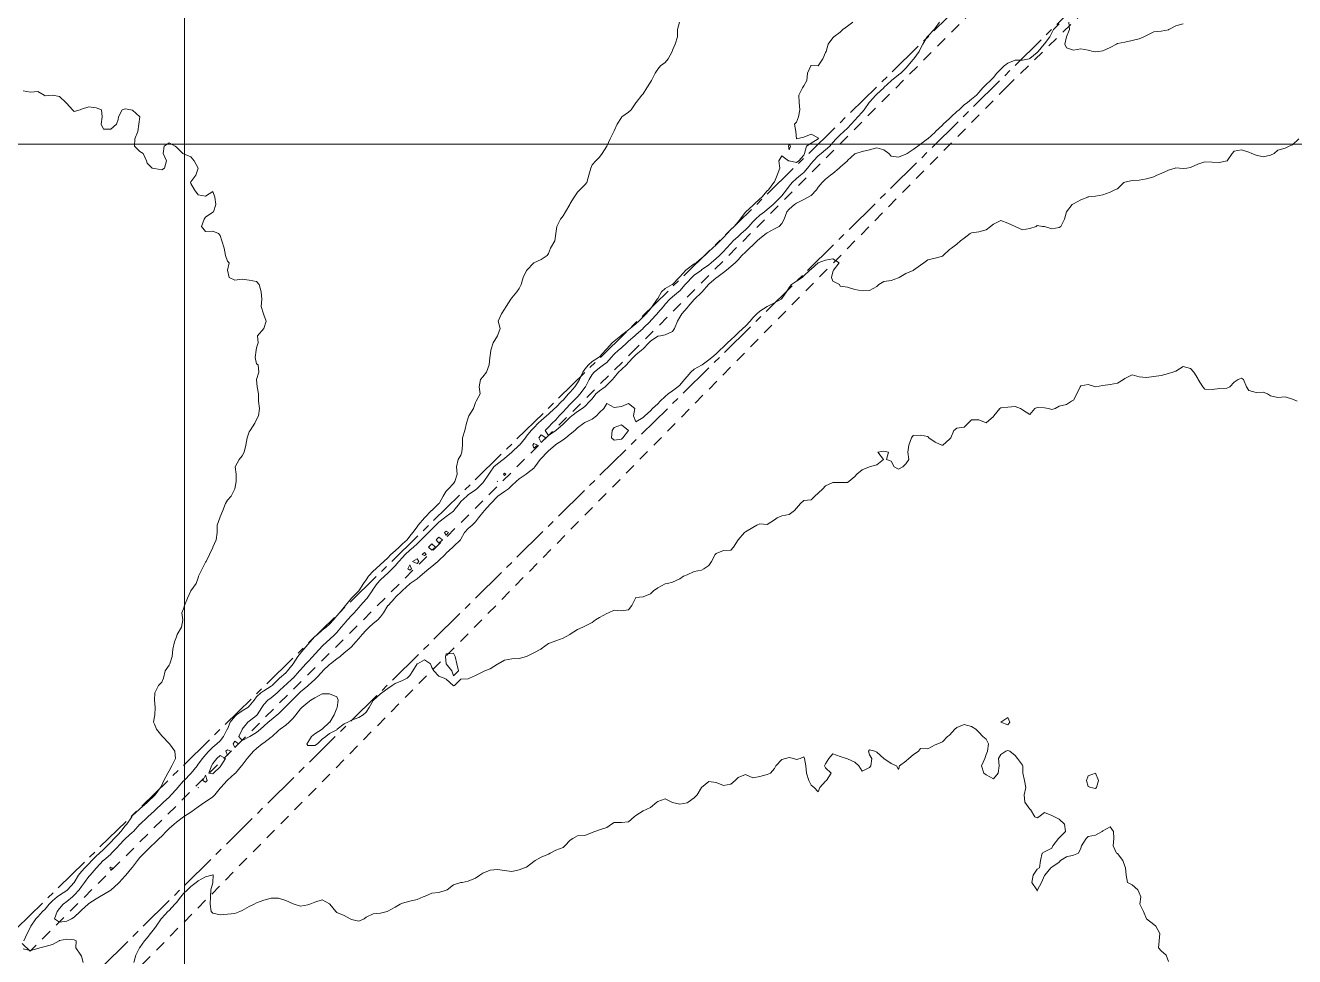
# Model space of a CAD drawing. Header units: centimetres. Extents: x 0 to 642158, y -847 to 649707.
# Drawn here: x 616055.9 to 616142.9, y 620031.7 to 620095.5 of the extents above; entities that cross this region are included whole.
import ezdxf

# ---------------------------------------------------------------- set-up
doc = ezdxf.new("R2010")
doc.units = ezdxf.units.CM
doc.header["$MEASUREMENT"] = 0
doc.linetypes.add('CENTERX2', pattern=[4, 2.5, -0.5, 0.5, -0.5])
doc.linetypes.add('JIS_02_0.7', pattern=[1.35, 0.75, -0.6])
for name, color, linetype, lineweight in [('MEV_grille', 254, 'Continuous', 9), ('WAL_parcellaire agricole', 7, 'JIS_02_0.7', 25), ('WAL_topographie 0.5', 253, 'Continuous', 20)]:
    doc.layers.add(name, color=color, linetype=linetype, lineweight=lineweight)
doc.layers.add('SPW_parcellaire cadastral', color=7, linetype='CENTERX2', lineweight=25, true_color=0xff0542)

# ---------------------------------------------------------------- blocks, each defined once
blk = doc.blocks.new('*U114')
at = {"layer": 'MEV_grille', "transparency": 33554687}
blk.add_lwpolyline([(-1338.461, 0), (1338.461, 0)], dxfattribs=at)
blk = doc.blocks.new('*U115')
at = {"layer": 'MEV_grille', "color": 0, "linetype": 'ByBlock', "lineweight": -2, "transparency": 16777216}
blk.add_blockref('*U114', (0, -2300), dxfattribs=at)
blk = doc.blocks.new('*U112')
at = {"layer": 'MEV_grille', "transparency": 33554687}
blk.add_lwpolyline([(0, 1825.476), (0, -1825.476)], dxfattribs=at)
blk = doc.blocks.new('*U113')
at = {"layer": 'MEV_grille', "color": 0, "linetype": 'ByBlock', "lineweight": -2, "transparency": 16777216}
blk.add_blockref('*U112', (700, 0), dxfattribs=at)

msp = doc.modelspace()

# ---------------------------------------------------------------- linework, layer by layer
at = {"layer": 'SPW_parcellaire cadastral'}
for points in [[(616010.112, 620074.836), (616016.323, 620083.38), (616016.529, 620083.663), (616044.003, 620120.557), (616044.916, 620121.783), (616067.603, 620150.735), (616069.563, 620148.726), (616119.958, 620096.902), (616054.78, 620033.074), (616053.787, 620033.999), (616052.116, 620035.505), (616050.378, 620037.088), (616046.943, 620040.218), (616010.112, 620074.836)], [(616077.743, 620009.284), (616059.731, 620026.742), (616058.292, 620028.13), (616143.039, 620111.847), (616195.354, 620057.121), (616112.989, 619974.75), (616077.743, 620009.284)]]:
    msp.add_lwpolyline(points, dxfattribs=at)
at = {"layer": 'WAL_parcellaire agricole'}
for points in [[(616150.914, 620359.078), (616183.111, 620336.635), (616208.947, 620308.639), (616155.622, 620243.466), (616217.862, 620182.708), (616203.663, 620173.206), (616184.165, 620157.904), (616167.867, 620143.102), (616128.472, 620104.198), (616097.776, 620073.395), (616056.231, 620032.04), (616023.654, 620063.139), (616022.713, 620062.374), (616011.3, 620073.696), (616009.712, 620074.108), (615999.979, 620060.383), (615981.482, 620034.031), (615960.98, 620049.529), (615951.282, 620035.378), (615946.22, 620026.579), (615935.605, 620032.368), (615936.082, 620036.976), (616150.914, 620359.078)], [(616196.965, 620160.605), (616207.564, 620168.807), (616223.296, 620180.142), (616272.568, 620126.315), (616113.487, 619976.298), (616060.148, 620027.291), (616123.14, 620091.298), (616173.367, 620140.103), (616196.965, 620160.605)]]:
    msp.add_lwpolyline(points, dxfattribs=at)
at = {"layer": 'WAL_topographie 0.5'}
for points in [[(616100.734, 620095.75), (616100.602, 620095.25), (616100.591, 620094.75), (616100.44, 620094.25), (616100.25, 620093.827), (616100.225, 620093.75), (616099.969, 620093.25), (616099.75, 620092.993), (616099.435, 620092.75), (616099.25, 620092.532), (616099.074, 620092.25), (616098.811, 620091.75), (616098.75, 620091.639), (616098.5, 620091.25), (616098.25, 620090.838), (616098.156, 620090.75), (616097.766, 620090.25), (616097.75, 620090.226), (616097.417, 620089.75), (616097.25, 620089.571), (616096.776, 620089.25), (616096.75, 620089.225), (616096.471, 620088.75), (616096.25, 620088.309), (616096.224, 620088.25), (616095.981, 620087.75), (616095.75, 620087.25), (616095.75, 620087.25), (616095.428, 620086.75), (616095.25, 620086.5), (616095.011, 620086.25), (616094.75, 620085.965), (616094.648, 620085.75), (616094.525, 620085.25), (616094.372, 620084.75), (616094.25, 620084.595), (616093.893, 620084.25), (616093.75, 620084.102), (616093.513, 620083.75), (616093.25, 620083.313), (616093.217, 620083.25), (616092.912, 620082.75), (616092.75, 620082.477), (616092.583, 620082.25), (616092.317, 620081.75), (616092.25, 620081.25), (616092.25, 620081.25), (616092.181, 620080.75), (616091.887, 620080.25), (616091.75, 620079.884), (616091.655, 620079.75), (616091.25, 620079.476), (616090.75, 620079.25), (616090.75, 620079.25), (616090.264, 620078.75), (616090.25, 620078.727), (616090.031, 620078.25), (616089.891, 620077.75), (616089.75, 620077.488), (616089.589, 620077.25), (616089.25, 620076.846), (616089.172, 620076.75), (616088.854, 620076.25), (616088.75, 620076.071), (616088.536, 620075.75), (616088.309, 620075.25), (616088.445, 620074.75), (616088.25, 620074.25), (616088.25, 620074.25), (616087.971, 620073.75), (616087.806, 620073.25), (616087.75, 620072.875), (616087.728, 620072.75), (616087.7, 620072.25), (616087.512, 620071.75), (616087.25, 620071.426), (616087.1, 620071.25), (616087, 620070.75), (616087.068, 620070.25), (616086.8, 620069.75), (616086.75, 620069.667), (616086.611, 620069.25), (616086.306, 620068.75), (616086.25, 620068.607), (616086.146, 620068.25), (616086.031, 620067.75), (616085.854, 620067.25), (616085.867, 620066.75), (616085.819, 620066.25), (616085.75, 620066.05), (616085.573, 620065.75), (616085.447, 620065.25), (616085.489, 620064.75), (616085.345, 620064.25), (616085.25, 620064.104), (616084.896, 620063.75), (616084.75, 620063.596), (616084.529, 620063.25), (616084.254, 620062.75), (616084.25, 620062.747), (616083.75, 620062.258), (616083.744, 620062.25), (616083.253, 620061.75), (616083.25, 620061.747), (616082.832, 620061.25), (616082.75, 620061.147), (616082.454, 620060.75), (616082.25, 620060.5), (616082.063, 620060.25), (616081.75, 620059.961), (616081.523, 620059.75), (616081.25, 620059.495), (616080.959, 620059.25), (616080.75, 620059.018), (616080.47, 620058.75), (616080.25, 620058.546), (616079.921, 620058.25), (616079.75, 620058.103), (616079.409, 620057.75), (616079.25, 620057.495), (616079.073, 620057.25), (616078.752, 620056.75), (616078.75, 620056.748), (616078.25, 620056.254), (616078.247, 620056.25), (616077.84, 620055.75), (616077.75, 620055.632), (616077.425, 620055.25), (616077.25, 620055.027), (616077.009, 620054.75), (616076.75, 620054.468), (616076.517, 620054.25), (616076.25, 620054.04), (616075.922, 620053.75), (616075.75, 620053.605), (616075.41, 620053.25), (616075.25, 620053.056), (616074.986, 620052.75), (616074.75, 620052.473), (616074.575, 620052.25), (616074.264, 620051.75), (616074.25, 620051.731), (616073.87, 620051.25), (616073.75, 620051.124), (616073.329, 620050.75), (616073.25, 620050.686), (616072.806, 620050.25), (616072.75, 620050.201), (616072.25, 620049.894), (616072.045, 620049.75), (616071.75, 620049.479), (616071.573, 620049.25), (616071.25, 620048.827), (616071.159, 620048.75), (616070.75, 620048.51), (616070.378, 620048.25), (616070.25, 620048.135), (616069.947, 620047.75), (616069.75, 620047.268), (616069.742, 620047.25), (616069.48, 620046.75), (616069.25, 620046.465), (616069.034, 620046.25), (616068.75, 620046.016), (616068.464, 620045.75), (616068.25, 620045.507), (616068.036, 620045.25), (616067.75, 620044.848), (616067.673, 620044.75), (616067.268, 620044.25), (616067.25, 620044.23), (616066.79, 620043.75), (616066.75, 620043.708), (616066.353, 620043.25), (616066.25, 620043.139), (616065.904, 620042.75), (616065.75, 620042.605), (616065.372, 620042.25), (616065.25, 620042.14), (616064.838, 620041.75), (616064.75, 620041.666), (616064.3, 620041.25), (616064.25, 620041.207), (616063.764, 620040.75), (616063.75, 620040.734), (616063.308, 620040.25), (616063.25, 620040.198), (616062.773, 620039.75), (616062.75, 620039.728), (616062.294, 620039.25), (616062.25, 620039.203), (616061.806, 620038.75), (616061.75, 620038.697), (616061.25, 620038.257), (616061.242, 620038.25), (616060.767, 620037.75), (616060.75, 620037.729), (616060.332, 620037.25), (616060.25, 620037.152), (616059.944, 620036.75), (616059.75, 620036.479), (616059.578, 620036.25), (616059.25, 620035.866), (616059.127, 620035.75), (616058.75, 620035.437), (616058.493, 620035.25), (616058.25, 620034.955), (616058.08, 620034.75), (616057.891, 620034.25), (616058.25, 620034.021), (616058.75, 620034.097), (616059.053, 620034.25), (616059.25, 620034.355), (616059.658, 620034.75), (616059.75, 620034.849), (616060.194, 620035.25), (616060.25, 620035.294), (616060.75, 620035.612), (616060.981, 620035.75), (616061.25, 620035.908), (616061.75, 620036.223), (616061.785, 620036.25), (616062.25, 620036.671), (616062.329, 620036.75), (616062.75, 620037.208), (616062.791, 620037.25), (616063.208, 620037.75), (616063.25, 620037.803), (616063.579, 620038.25), (616063.75, 620038.453), (616064.043, 620038.75), (616064.25, 620038.964), (616064.554, 620039.25), (616064.75, 620039.439), (616065.073, 620039.75), (616065.25, 620039.925), (616065.555, 620040.25), (616065.75, 620040.444), (616066.089, 620040.75), (616066.25, 620040.879), (616066.745, 620041.25), (616066.75, 620041.253), (616067.25, 620041.573), (616067.486, 620041.75), (616067.75, 620041.94), (616068.209, 620042.25), (616068.25, 620042.276), (616068.75, 620042.62), (616068.894, 620042.75), (616069.25, 620043.209), (616069.289, 620043.25), (616069.737, 620043.75), (616069.75, 620043.764), (616070.25, 620044.211), (616070.296, 620044.25), (616070.722, 620044.75), (616070.75, 620044.786), (616071.107, 620045.25), (616071.25, 620045.419), (616071.547, 620045.75), (616071.75, 620045.923), (616072.134, 620046.25), (616072.25, 620046.329), (616072.75, 620046.708), (616072.809, 620046.75), (616073.25, 620047.158), (616073.372, 620047.25), (616073.75, 620047.532), (616073.991, 620047.75), (616074.25, 620048.025), (616074.441, 620048.25), (616074.75, 620048.659), (616074.844, 620048.75), (616075.25, 620049.087), (616075.461, 620049.25), (616075.75, 620049.407), (616076.25, 620049.693), (616076.75, 620049.687), (616077.25, 620049.472), (616077.337, 620049.25), (616077.267, 620048.75), (616077.25, 620048.707), (616077.068, 620048.25), (616076.759, 620047.75), (616076.75, 620047.736), (616076.25, 620047.258), (616076.236, 620047.25), (616075.75, 620046.935), (616075.523, 620046.75), (616075.25, 620046.336), (616075.192, 620046.25), (616075.25, 620046.15), (616075.75, 620046.138), (616075.922, 620046.25), (616076.25, 620046.569), (616076.49, 620046.75), (616076.75, 620046.971), (616077.25, 620047.223), (616077.28, 620047.25), (616077.75, 620047.63), (616077.993, 620047.75), (616078.25, 620047.873), (616078.75, 620048.054), (616079.051, 620048.25), (616079.25, 620048.435), (616079.467, 620048.75), (616079.75, 620049.232), (616079.763, 620049.25), (616080.25, 620049.678), (616080.342, 620049.75), (616080.75, 620050.04), (616081.041, 620050.25), (616081.25, 620050.395), (616081.75, 620050.603), (616082.063, 620050.75), (616082.25, 620050.941), (616082.449, 620051.25), (616082.75, 620051.739), (616082.768, 620051.75), (616083.25, 620052.015), (616083.659, 620051.75), (616083.75, 620051.5), (616083.908, 620051.25), (616084.25, 620050.889), (616084.607, 620050.75), (616084.75, 620050.679), (616085.212, 620050.25), (616085.25, 620050.222), (616085.313, 620050.25), (616085.75, 620050.687), (616086.25, 620050.708), (616086.333, 620050.75), (616086.75, 620050.935), (616087.25, 620051.188), (616087.381, 620051.25), (616087.75, 620051.409), (616088.25, 620051.719), (616088.306, 620051.75), (616088.75, 620051.985), (616089.25, 620052.083), (616089.75, 620052.102), (616090.25, 620052.25), (616090.25, 620052.25), (616090.75, 620052.49), (616091.231, 620052.75), (616091.25, 620052.764), (616091.75, 620053.125), (616092.083, 620053.25), (616092.25, 620053.311), (616092.75, 620053.495), (616093.212, 620053.75), (616093.25, 620053.773), (616093.75, 620054.09), (616094.107, 620054.25), (616094.25, 620054.322), (616094.75, 620054.578), (616094.97, 620054.75), (616095.25, 620054.929), (616095.75, 620055.189), (616095.875, 620055.25), (616096.25, 620055.412), (616096.75, 620055.37), (616097.25, 620055.442), (616097.472, 620055.75), (616097.71, 620056.25), (616097.75, 620056.285), (616098.25, 620056.346), (616098.75, 620056.55), (616098.95, 620056.75), (616099.25, 620056.964), (616099.75, 620057.222), (616099.917, 620057.25), (616100.25, 620057.341), (616100.75, 620057.566), (616101, 620057.75), (616101.25, 620057.842), (616101.75, 620058.069), (616102.25, 620058.176), (616102.396, 620058.25), (616102.75, 620058.48), (616102.935, 620058.75), (616103.19, 620059.25), (616103.25, 620059.314), (616103.75, 620059.507), (616104.25, 620059.536), (616104.427, 620059.75), (616104.75, 620060.25), (616104.75, 620060.25), (616105.198, 620060.75), (616105.25, 620060.789), (616105.75, 620061.094), (616106.028, 620061.25), (616106.25, 620061.333), (616106.75, 620061.288), (616107.25, 620061.625), (616107.429, 620061.75), (616107.75, 620061.895), (616108.25, 620061.994), (616108.609, 620062.25), (616108.75, 620062.423), (616109.024, 620062.75), (616109.25, 620062.934), (616109.75, 620063), (616110.007, 620063.25), (616110.25, 620063.455), (616110.553, 620063.75), (616110.75, 620063.953), (616111.25, 620064.187), (616111.75, 620064.187), (616112.25, 620064.186), (616112.346, 620064.25), (616112.75, 620064.589), (616112.889, 620064.75), (616113.25, 620065.052), (616113.75, 620065.25), (616113.75, 620065.25), (616114.25, 620065.389), (616114.714, 620065.75), (616114.333, 620066.25), (616114.75, 620066.336), (616115.063, 620066.25), (616114.917, 620065.75), (616115.25, 620065.639), (616115.456, 620065.25), (616115.75, 620065.103), (616116.044, 620065.25), (616116.25, 620065.469), (616116.454, 620065.75), (616116.386, 620066.25), (616116.445, 620066.75), (616116.632, 620067.25), (616116.75, 620067.4), (616117.25, 620067.43), (616117.75, 620067.344), (616117.829, 620067.25), (616118.25, 620066.942), (616118.705, 620066.75), (616118.75, 620066.736), (616118.773, 620066.75), (616119.25, 620067.154), (616119.328, 620067.25), (616119.545, 620067.75), (616119.75, 620067.905), (616120.25, 620067.974), (616120.526, 620068.25), (616120.75, 620068.467), (616121.25, 620068.468), (616121.75, 620068.264), (616122.25, 620068.7), (616122.276, 620068.75), (616122.679, 620069.25), (616122.75, 620069.311), (616123.25, 620069.348), (616123.75, 620069.383), (616124.103, 620069.25), (616124.25, 620069.172), (616124.75, 620068.844), (616125.092, 620069.25), (616125.25, 620069.318), (616125.75, 620069.299), (616126.027, 620069.25), (616126.25, 620069.185), (616126.472, 620069.25), (616126.75, 620069.417), (616127.25, 620069.531), (616127.6, 620069.75), (616127.75, 620069.818), (616127.961, 620070.25), (616128.202, 620070.75), (616128.25, 620070.818), (616128.75, 620070.893), (616129.25, 620070.75), (616129.75, 620070.83), (616130.25, 620070.907), (616130.75, 620070.994), (616131.17, 620071.25), (616131.25, 620071.319), (616131.75, 620071.562), (616132.25, 620071.437), (616132.75, 620071.375), (616133.25, 620071.46), (616133.75, 620071.509), (616134.25, 620071.65), (616134.55, 620071.75), (616134.75, 620071.824), (616135.25, 620072.125), (616135.75, 620072), (616135.993, 620071.75), (616136.25, 620071.318), (616136.294, 620071.25), (616136.594, 620070.75), (616136.75, 620070.583), (616137.25, 620070.555), (616137.75, 620070.622), (616138.25, 620070.657), (616138.45, 620070.75), (616138.75, 620071.066), (616139.019, 620071.25), (616139.25, 620071.327), (616139.386, 620071.25), (616139.604, 620070.75), (616139.75, 620070.5), (616140.25, 620070.35), (616140.75, 620070.379), (616141.036, 620070.25), (616141.25, 620070.135), (616141.75, 620070.018), (616142.25, 620070.058), (616142.75, 620069.889), (616143.062, 620069.75)], [(616112.612, 620095.75), (616112.25, 620095.481), (616111.929, 620095.25), (616111.75, 620095.077), (616111.318, 620094.75), (616111.25, 620094.685), (616110.928, 620094.25), (616110.776, 620093.75), (616110.75, 620093.679), (616110.556, 620093.25), (616110.25, 620092.75), (616110.25, 620092.75), (616110.249, 620092.75), (616109.75, 620092.771), (616109.727, 620092.75), (616109.508, 620092.25), (616109.469, 620091.75), (616109.25, 620091.382), (616109.164, 620091.25), (616108.904, 620090.75), (616108.932, 620090.25), (616108.972, 620089.75), (616108.898, 620089.25), (616108.75, 620088.886), (616108.625, 620088.75), (616108.712, 620088.25), (616108.75, 620087.751), (616109.25, 620087.861), (616109.75, 620088.08), (616110.25, 620087.829), (616110.257, 620087.75), (616110.25, 620087.742), (616109.75, 620087.465), (616109.437, 620087.25), (616109.307, 620086.75), (616109.25, 620086.643), (616108.908, 620086.25), (616108.75, 620086.125), (616108.25, 620086.243), (616108.2, 620086.25), (616107.75, 620086.596), (616107.536, 620086.25), (616107.611, 620085.75), (616107.426, 620085.25), (616107.25, 620084.807), (616107.206, 620084.75), (616106.827, 620084.25), (616106.75, 620084.176), (616106.372, 620083.75), (616106.25, 620083.645), (616105.839, 620083.25), (616105.75, 620083.189), (616105.276, 620082.75), (616105.25, 620082.72), (616104.901, 620082.25), (616104.75, 620082.064), (616104.481, 620081.75), (616104.25, 620081.531), (616104.005, 620081.25), (616103.75, 620080.98), (616103.523, 620080.75), (616103.25, 620080.471), (616102.999, 620080.25), (616102.75, 620080.031), (616102.48, 620079.75), (616102.25, 620079.561), (616101.873, 620079.25), (616101.75, 620079.172), (616101.25, 620078.81), (616101.176, 620078.75), (616100.75, 620078.287), (616100.718, 620078.25), (616100.25, 620077.764), (616100.231, 620077.75), (616099.75, 620077.486), (616099.511, 620077.25), (616099.25, 620076.808), (616099.214, 620076.75), (616098.868, 620076.25), (616098.75, 620076.101), (616098.449, 620075.75), (616098.25, 620075.541), (616097.955, 620075.25), (616097.75, 620075.067), (616097.364, 620074.75), (616097.25, 620074.662), (616096.75, 620074.29), (616096.706, 620074.25), (616096.25, 620073.87), (616096.13, 620073.75), (616095.75, 620073.34), (616095.671, 620073.25), (616095.25, 620072.804), (616095.186, 620072.75), (616094.75, 620072.476), (616094.496, 620072.25), (616094.25, 620071.95), (616094.103, 620071.75), (616093.876, 620071.25), (616093.75, 620071.011), (616093.562, 620070.75), (616093.25, 620070.386), (616093.137, 620070.25), (616092.75, 620069.834), (616092.672, 620069.75), (616092.25, 620069.324), (616092.173, 620069.25), (616091.75, 620068.871), (616091.611, 620068.75), (616091.25, 620068.433), (616091.054, 620068.25), (616090.75, 620067.934), (616090.573, 620067.75), (616090.25, 620067.346), (616090.169, 620067.25), (616089.765, 620066.75), (616089.75, 620066.734), (616089.25, 620066.253), (616089.247, 620066.25), (616088.75, 620065.826), (616088.649, 620065.75), (616088.25, 620065.469), (616088.02, 620065.25), (616087.75, 620064.897), (616087.655, 620064.75), (616087.328, 620064.25), (616087.25, 620064.156), (616086.836, 620063.75), (616086.75, 620063.68), (616086.25, 620063.326), (616086.159, 620063.25), (616085.75, 620062.868), (616085.647, 620062.75), (616085.278, 620062.25), (616085.25, 620062.221), (616084.75, 620061.837), (616084.633, 620061.75), (616084.25, 620061.453), (616084.032, 620061.25), (616083.75, 620060.985), (616083.523, 620060.75), (616083.25, 620060.477), (616083.034, 620060.25), (616082.75, 620059.971), (616082.514, 620059.75), (616082.25, 620059.529), (616081.941, 620059.25), (616081.75, 620059.044), (616081.496, 620058.75), (616081.25, 620058.463), (616081.048, 620058.25), (616080.75, 620057.954), (616080.524, 620057.75), (616080.25, 620057.492), (616080.024, 620057.25), (616079.75, 620056.868), (616079.671, 620056.75), (616079.321, 620056.25), (616079.25, 620056.167), (616078.871, 620055.75), (616078.75, 620055.616), (616078.435, 620055.25), (616078.25, 620055.052), (616077.979, 620054.75), (616077.75, 620054.483), (616077.555, 620054.25), (616077.25, 620053.892), (616077.106, 620053.75), (616076.75, 620053.406), (616076.566, 620053.25), (616076.25, 620052.953), (616076.054, 620052.75), (616075.75, 620052.411), (616075.605, 620052.25), (616075.25, 620051.886), (616075.129, 620051.75), (616074.75, 620051.328), (616074.687, 620051.25), (616074.25, 620050.765), (616074.236, 620050.75), (616073.75, 620050.304), (616073.687, 620050.25), (616073.25, 620049.84), (616073.149, 620049.75), (616072.75, 620049.407), (616072.524, 620049.25), (616072.25, 620048.946), (616072.115, 620048.75), (616071.788, 620048.25), (616071.75, 620048.206), (616071.25, 620047.814), (616071.158, 620047.75), (616070.758, 620047.25), (616070.75, 620047.23), (616070.541, 620046.75), (616070.75, 620046.471), (616071.25, 620046.727), (616071.286, 620046.75), (616071.75, 620047.03), (616072.025, 620047.25), (616072.25, 620047.471), (616072.54, 620047.75), (616072.75, 620047.908), (616073.164, 620048.25), (616073.25, 620048.321), (616073.693, 620048.75), (616073.75, 620048.805), (616074.177, 620049.25), (616074.25, 620049.324), (616074.681, 620049.75), (616074.75, 620049.815), (616075.25, 620050.231), (616075.273, 620050.25), (616075.75, 620050.665), (616075.835, 620050.75), (616076.25, 620051.198), (616076.296, 620051.25), (616076.75, 620051.698), (616076.808, 620051.75), (616077.25, 620052.092), (616077.466, 620052.25), (616077.75, 620052.491), (616078.082, 620052.75), (616078.25, 620052.906), (616078.553, 620053.25), (616078.75, 620053.472), (616078.975, 620053.75), (616079.25, 620054.056), (616079.472, 620054.25), (616079.75, 620054.501), (616080.05, 620054.75), (616080.25, 620054.973), (616080.451, 620055.25), (616080.75, 620055.734), (616080.76, 620055.75), (616081.218, 620056.25), (616081.25, 620056.281), (616081.721, 620056.75), (616081.75, 620056.778), (616082.25, 620057.228), (616082.278, 620057.25), (616082.75, 620057.577), (616082.968, 620057.75), (616083.25, 620058.006), (616083.543, 620058.25), (616083.75, 620058.427), (616084.166, 620058.75), (616084.25, 620058.819), (616084.673, 620059.25), (616084.75, 620059.33), (616085.207, 620059.75), (616085.25, 620059.787), (616085.718, 620060.25), (616085.75, 620060.303), (616085.996, 620060.75), (616086.25, 620061.019), (616086.52, 620061.25), (616086.75, 620061.487), (616086.967, 620061.75), (616087.25, 620062.123), (616087.366, 620062.25), (616087.75, 620062.684), (616087.812, 620062.75), (616088.25, 620063.229), (616088.274, 620063.25), (616088.75, 620063.553), (616089.005, 620063.75), (616089.25, 620063.973), (616089.539, 620064.25), (616089.75, 620064.436), (616090.222, 620064.75), (616090.25, 620064.767), (616090.75, 620065.17), (616090.819, 620065.25), (616091.188, 620065.75), (616091.25, 620065.82), (616091.661, 620066.25), (616091.75, 620066.346), (616092.209, 620066.75), (616092.25, 620066.784), (616092.75, 620067.103), (616092.946, 620067.25), (616093.25, 620067.497), (616093.555, 620067.75), (616093.75, 620067.926), (616094.167, 620068.25), (616094.25, 620068.293), (616094.75, 620068.53), (616095.04, 620068.75), (616095.25, 620068.973), (616095.54, 620069.25), (616095.75, 620069.601), (616096.25, 620069.318), (616096.75, 620069.382), (616097.25, 620069.593), (616097.679, 620069.25), (616097.591, 620068.75), (616097.75, 620068.338), (616098.25, 620068.641), (616098.359, 620068.75), (616098.75, 620069.093), (616098.885, 620069.25), (616099.25, 620069.578), (616099.412, 620069.75), (616099.75, 620070.074), (616099.953, 620070.25), (616100.25, 620070.467), (616100.63, 620070.75), (616100.75, 620070.853), (616101.083, 620071.25), (616101.25, 620071.45), (616101.517, 620071.75), (616101.75, 620071.952), (616102.25, 620072.23), (616102.28, 620072.25), (616102.75, 620072.6), (616102.94, 620072.75), (616103.25, 620073.012), (616103.506, 620073.25), (616103.75, 620073.485), (616104.016, 620073.75), (616104.25, 620073.976), (616104.541, 620074.25), (616104.75, 620074.45), (616105.074, 620074.75), (616105.25, 620074.911), (616105.571, 620075.25), (616105.75, 620075.464), (616106.035, 620075.75), (616106.25, 620075.936), (616106.737, 620076.25), (616106.75, 620076.258), (616107.25, 620076.494), (616107.703, 620076.75), (616107.75, 620076.794), (616108.064, 620077.25), (616108.25, 620077.547), (616108.411, 620077.75), (616108.75, 620078), (616109.136, 620078.25), (616109.25, 620078.347), (616109.674, 620078.75), (616109.75, 620078.818), (616110.24, 620079.25), (616110.25, 620079.256), (616110.75, 620079.426), (616111.25, 620079.531), (616111.669, 620079.25), (616111.289, 620078.75), (616111.25, 620078.625), (616111.143, 620078.25), (616111.25, 620077.986), (616111.694, 620077.75), (616111.75, 620077.65), (616112.25, 620077.583), (616112.75, 620077.408), (616113.25, 620077.324), (616113.75, 620077.35), (616114.25, 620077.621), (616114.405, 620077.75), (616114.75, 620077.972), (616115.25, 620078.032), (616115.75, 620078.221), (616115.788, 620078.25), (616116.25, 620078.505), (616116.75, 620078.728), (616116.78, 620078.75), (616117.25, 620079.08), (616117.485, 620079.25), (616117.75, 620079.45), (616118.25, 620079.559), (616118.75, 620079.712), (616118.795, 620079.75), (616119.25, 620080.167), (616119.37, 620080.25), (616119.75, 620080.521), (616119.993, 620080.75), (616120.25, 620080.948), (616120.656, 620081.25), (616120.75, 620081.296), (616121.25, 620081.38), (616121.75, 620081.52), (616122.057, 620081.75), (616122.25, 620081.909), (616122.75, 620082.147), (616123.25, 620081.976), (616123.75, 620081.75), (616123.75, 620081.75), (616124.25, 620081.5), (616124.75, 620081.603), (616125.175, 620081.75), (616125.25, 620081.804), (616125.625, 620081.75), (616125.75, 620081.737), (616126.25, 620081.58), (616126.75, 620081.681), (616126.872, 620081.75), (616127.122, 620082.25), (616127.25, 620082.75), (616127.25, 620082.75), (616127.655, 620083.25), (616127.75, 620083.297), (616128.25, 620083.578), (616128.712, 620083.75), (616128.75, 620083.767), (616129.25, 620083.825), (616129.75, 620083.917), (616130.25, 620084.105), (616130.571, 620084.25), (616130.75, 620084.331), (616131.198, 620084.75), (616131.25, 620084.791), (616131.75, 620084.894), (616132.25, 620084.919), (616132.75, 620085), (616133.25, 620085.156), (616133.446, 620085.25), (616133.75, 620085.371), (616134.25, 620085.598), (616134.697, 620085.75), (616134.75, 620085.772), (616135, 620085.75), (616135.25, 620085.721), (616135.5, 620085.75), (616135.75, 620085.783), (616136.25, 620086.026), (616136.75, 620086.169), (616137.25, 620086.145), (616137.75, 620086.122), (616138.25, 620086.236), (616138.275, 620086.25), (616138.607, 620086.75), (616138.75, 620086.904), (616139.25, 620086.991), (616139.75, 620086.83), (616139.972, 620086.75), (616140.25, 620086.636), (616140.75, 620086.528), (616141.25, 620086.625), (616141.5, 620086.75), (616141.75, 620086.969), (616142.25, 620087.102), (616142.517, 620087.25), (616142.75, 620087.345), (616143.179, 620087.75)], [(616118.544, 620095.75), (616118.25, 620095.338), (616118.184, 620095.25), (616117.75, 620094.795), (616117.713, 620094.75), (616117.413, 620094.25), (616117.25, 620093.949), (616117.156, 620093.75), (616116.796, 620093.25), (616116.75, 620093.191), (616116.381, 620092.75), (616116.25, 620092.595), (616115.894, 620092.25), (616115.75, 620092.135), (616115.27, 620091.75), (616115.25, 620091.732), (616114.75, 620091.271), (616114.732, 620091.25), (616114.25, 620090.811), (616114.189, 620090.75), (616113.75, 620090.266), (616113.739, 620090.25), (616113.389, 620089.75), (616113.25, 620089.583), (616112.953, 620089.25), (616112.75, 620089.03), (616112.511, 620088.75), (616112.25, 620088.481), (616111.993, 620088.25), (616111.75, 620088.017), (616111.482, 620087.75), (616111.25, 620087.493), (616111.038, 620087.25), (616110.75, 620086.987), (616110.454, 620086.75), (616110.25, 620086.597), (616109.911, 620086.25), (616109.75, 620086.062), (616109.506, 620085.75), (616109.25, 620085.44), (616109.024, 620085.25), (616108.75, 620085.021), (616108.464, 620084.75), (616108.25, 620084.497), (616108.065, 620084.25), (616107.75, 620083.844), (616107.667, 620083.75), (616107.25, 620083.341), (616107.149, 620083.25), (616106.75, 620082.913), (616106.551, 620082.75), (616106.25, 620082.507), (616105.944, 620082.25), (616105.75, 620082.057), (616105.485, 620081.75), (616105.25, 620081.507), (616104.968, 620081.25), (616104.75, 620081.06), (616104.42, 620080.75), (616104.25, 620080.571), (616103.957, 620080.25), (616103.75, 620080.025), (616103.471, 620079.75), (616103.25, 620079.546), (616102.91, 620079.25), (616102.75, 620079.104), (616102.25, 620078.758), (616102.239, 620078.75), (616101.75, 620078.404), (616101.574, 620078.25), (616101.25, 620077.896), (616101.13, 620077.75), (616100.75, 620077.317), (616100.666, 620077.25), (616100.25, 620076.923), (616100.061, 620076.75), (616099.75, 620076.408), (616099.637, 620076.25), (616099.25, 620075.806), (616099.203, 620075.75), (616098.75, 620075.257), (616098.743, 620075.25), (616098.25, 620074.763), (616098.236, 620074.75), (616097.75, 620074.308), (616097.678, 620074.25), (616097.25, 620073.864), (616097.118, 620073.75), (616096.75, 620073.417), (616096.548, 620073.25), (616096.25, 620072.977), (616096.056, 620072.75), (616095.75, 620072.421), (616095.527, 620072.25), (616095.25, 620072.051), (616094.886, 620071.75), (616094.75, 620071.591), (616094.548, 620071.25), (616094.285, 620070.75), (616094.25, 620070.701), (616093.934, 620070.25), (616093.75, 620070.061), (616093.437, 620069.75), (616093.25, 620069.544), (616092.961, 620069.25), (616092.75, 620069.023), (616092.483, 620068.75), (616092.25, 620068.487), (616092.004, 620068.25), (616091.75, 620067.965), (616091.53, 620067.75), (616091.75, 620067.406), (616092.25, 620067.743), (616092.258, 620067.75), (616092.75, 620068.176), (616092.825, 620068.25), (616093.25, 620068.656), (616093.365, 620068.75), (616093.75, 620069.046), (616094.066, 620069.25), (616094.25, 620069.397), (616094.595, 620069.75), (616094.75, 620069.922), (616095.009, 620070.25), (616095.25, 620070.462), (616095.642, 620070.75), (616095.75, 620070.846), (616096.142, 620071.25), (616096.25, 620071.386), (616096.557, 620071.75), (616096.75, 620071.921), (616097.109, 620072.25), (616097.25, 620072.4), (616097.555, 620072.75), (616097.75, 620072.934), (616098.14, 620073.25), (616098.25, 620073.353), (616098.63, 620073.75), (616098.75, 620073.881), (616099.25, 620074.215), (616099.429, 620074.25), (616099.75, 620074.306), (616100.25, 620074.543), (616100.403, 620074.75), (616100.592, 620075.25), (616100.75, 620075.528), (616100.903, 620075.75), (616101.25, 620076.164), (616101.323, 620076.25), (616101.75, 620076.735), (616101.766, 620076.75), (616102.25, 620077.204), (616102.296, 620077.25), (616102.721, 620077.75), (616102.75, 620077.784), (616103.25, 620078.207), (616103.304, 620078.25), (616103.75, 620078.586), (616103.953, 620078.75), (616104.25, 620078.998), (616104.558, 620079.25), (616104.75, 620079.442), (616105.013, 620079.75), (616105.25, 620079.987), (616105.537, 620080.25), (616105.75, 620080.452), (616106.069, 620080.75), (616106.25, 620080.913), (616106.667, 620081.25), (616106.75, 620081.314), (616107.25, 620081.575), (616107.568, 620081.75), (616107.75, 620081.948), (616107.915, 620082.25), (616108.091, 620082.75), (616108.25, 620082.939), (616108.627, 620083.25), (616108.75, 620083.333), (616109.25, 620083.585), (616109.554, 620083.75), (616109.75, 620083.864), (616110.123, 620084.25), (616110.25, 620084.429), (616110.504, 620084.75), (616110.75, 620084.982), (616111.085, 620085.25), (616111.25, 620085.383), (616111.685, 620085.75), (616111.75, 620085.815), (616112.244, 620086.25), (616112.25, 620086.256), (616112.75, 620086.715), (616112.825, 620086.75), (616113.25, 620086.888), (616113.75, 620087), (616114.25, 620087.128), (616114.75, 620086.987), (616115.077, 620086.75), (616115.25, 620086.565), (616115.75, 620086.496), (616116.25, 620086.695), (616116.335, 620086.75), (616116.75, 620087.032), (616117.064, 620087.25), (616117.25, 620087.394), (616117.735, 620087.75), (616117.75, 620087.762), (616118.25, 620088.215), (616118.287, 620088.25), (616118.75, 620088.684), (616118.813, 620088.75), (616119.25, 620089.158), (616119.347, 620089.25), (616119.75, 620089.624), (616119.896, 620089.75), (616120.25, 620090.081), (616120.464, 620090.25), (616120.75, 620090.468), (616121.08, 620090.75), (616121.25, 620090.929), (616121.516, 620091.25), (616121.75, 620091.476), (616122.054, 620091.75), (616122.25, 620091.968), (616122.491, 620092.25), (616122.75, 620092.537), (616122.991, 620092.75), (616123.25, 620092.933), (616123.75, 620093.14), (616124.25, 620093.154), (616124.7, 620093.25), (616124.75, 620093.264), (616125.25, 620093.677), (616125.325, 620093.75), (616125.726, 620094.25), (616125.75, 620094.279), (616126.12, 620094.75), (616126.25, 620095.025), (616126.375, 620095.25), (616126.75, 620095.646)], [(616127.427, 620095.75), (616127.458, 620095.25), (616127.25, 620094.75), (616127.25, 620094.75), (616127.147, 620094.25), (616127.25, 620093.983), (616127.75, 620093.833), (616128.25, 620093.927), (616128.75, 620093.844), (616129.083, 620093.75), (616129.25, 620093.717), (616129.464, 620093.75), (616129.75, 620093.798), (616130.25, 620094.024), (616130.682, 620094.25), (616130.75, 620094.297), (616131.25, 620094.393), (616131.75, 620094.5), (616132.25, 620094.617), (616132.55, 620094.75), (616132.75, 620094.845), (616133.25, 620095.096), (616133.75, 620095.131), (616134.25, 620095.237), (616134.276, 620095.25), (616134.75, 620095.507), (616135.25, 620095.643)], [(616055.75, 620091.036), (616056.25, 620090.945), (616056.75, 620091), (616057.179, 620090.75), (616057.25, 620090.694), (616057.749, 620090.75), (616057.75, 620090.75), (616057.75, 620090.75), (616058.25, 620090.667), (616058.667, 620090.25), (616058.75, 620090.183), (616059.132, 620089.75), (616059.25, 620089.617), (616059.65, 620089.75), (616059.75, 620089.776), (616060.25, 620089.942), (616060.75, 620089.881), (616061.125, 620089.75), (616061.171, 620089.25), (616061.092, 620088.75), (616061.25, 620088.417), (616061.75, 620088.417), (616062.15, 620088.75), (616062.25, 620089.083), (616062.278, 620089.25), (616062.536, 620089.75), (616062.75, 620089.818), (616063.127, 620089.75), (616063.25, 620089.719), (616063.75, 620089.25), (616063.75, 620089.25), (616063.75, 620089.25), (616063.683, 620088.75), (616063.614, 620088.25), (616063.393, 620087.75), (616063.375, 620087.25), (616063.75, 620086.875), (616063.972, 620086.75), (616064.2, 620086.25), (616064.25, 620086.083), (616064.583, 620085.75), (616064.75, 620085.719), (616065.25, 620085.635), (616065.438, 620085.75), (616065.583, 620086.25), (616065.341, 620086.75), (616065.417, 620087.25), (616065.75, 620087.481), (616066.179, 620087.25), (616066.25, 620087.188), (616066.688, 620086.75), (616066.75, 620086.719), (616067.25, 620086.517), (616067.472, 620086.25), (616067.75, 620085.75), (616067.75, 620085.75), (616067.75, 620085.75), (616067.574, 620085.25), (616067.25, 620084.792), (616067.217, 620084.75), (616067.25, 620084.688), (616067.5, 620084.25), (616067.75, 620083.9), (616068.25, 620083.812), (616068.75, 620084.15), (616068.884, 620083.75), (616068.964, 620083.25), (616068.786, 620082.75), (616068.75, 620082.717), (616068.25, 620082.383), (616068.145, 620082.25), (616067.975, 620081.75), (616068.25, 620081.406), (616068.75, 620081.425), (616069.139, 620081.25), (616069.25, 620081.125), (616069.37, 620080.75), (616069.526, 620080.25), (616069.617, 620079.75), (616069.75, 620079.35), (616069.875, 620079.25), (616069.75, 620078.75), (616069.875, 620078.25), (616070.25, 620078.062), (616070.75, 620078.125), (616071.25, 620078.062), (616071.75, 620077.972), (616071.917, 620077.75), (616072.062, 620077.25), (616072.1, 620076.75), (616072.058, 620076.25), (616072.219, 620075.75), (616072.25, 620075.687), (616072.416, 620075.25), (616072.25, 620074.75), (616072.25, 620074.75), (616071.817, 620074.25), (616071.861, 620073.75), (616071.75, 620073.417), (616071.722, 620073.25), (616071.65, 620072.75), (616071.75, 620072.312), (616071.85, 620072.25), (616071.9, 620071.75), (616071.75, 620071.25), (616071.781, 620070.75), (616071.882, 620070.25), (616071.882, 620069.75), (616071.941, 620069.25), (616071.886, 620068.75), (616071.75, 620068.5), (616071.635, 620068.25), (616071.317, 620067.75), (616071.25, 620067.659), (616071.105, 620067.25), (616071.009, 620066.75), (616070.897, 620066.25), (616070.75, 620066), (616070.558, 620065.75), (616070.279, 620065.25), (616070.35, 620064.75), (616070.35, 620064.25), (616070.25, 620063.75), (616070.25, 620063.75), (616070, 620063.25), (616069.75, 620062.964), (616069.609, 620062.75), (616069.426, 620062.25), (616069.25, 620061.817), (616069.222, 620061.75), (616069.045, 620061.25), (616069.039, 620060.75), (616068.974, 620060.25), (616068.76, 620059.75), (616068.75, 620059.714), (616068.526, 620059.25), (616068.288, 620058.75), (616068.25, 620058.704), (616068.023, 620058.25), (616067.775, 620057.75), (616067.75, 620057.65), (616067.617, 620057.25), (616067.25, 620056.75), (616067.25, 620056.75), (616067.007, 620056.25), (616066.818, 620055.75), (616066.75, 620055.523), (616066.635, 620055.25), (616066.696, 620054.75), (616066.594, 620054.25), (616066.315, 620053.75), (616066.25, 620053.583), (616066.112, 620053.25), (616066.008, 620052.75), (616065.955, 620052.25), (616065.804, 620051.75), (616065.75, 620051.645), (616065.492, 620051.25), (616065.378, 620050.75), (616065.25, 620050.486), (616065.014, 620050.25), (616064.779, 620049.75), (616064.75, 620049.25), (616064.802, 620048.75), (616064.77, 620048.25), (616064.75, 620048.125), (616064.692, 620047.75), (616064.75, 620047.6), (616064.896, 620047.25), (616065.25, 620046.803), (616065.3, 620046.75), (616065.75, 620046.276), (616065.775, 620046.25), (616066.136, 620045.75), (616066.189, 620045.25), (616065.938, 620044.75), (616065.75, 620044.41), (616065.674, 620044.25), (616065.402, 620043.75), (616065.25, 620043.417), (616065.164, 620043.25), (616064.792, 620042.75), (616064.75, 620042.711), (616064.27, 620042.25), (616064.25, 620042.23), (616063.75, 620041.795), (616063.694, 620041.75), (616063.25, 620041.332), (616063.191, 620041.25), (616062.863, 620040.75), (616062.75, 620040.618), (616062.445, 620040.25), (616062.25, 620040.039), (616061.993, 620039.75), (616061.75, 620039.499), (616061.5, 620039.25), (616061.25, 620039.007), (616060.983, 620038.75), (616060.75, 620038.542), (616060.457, 620038.25), (616060.25, 620038.017), (616059.975, 620037.75), (616059.75, 620037.501), (616059.551, 620037.25), (616059.252, 620036.75), (616059.25, 620036.748), (616058.799, 620036.25), (616058.75, 620036.203), (616058.25, 620035.869), (616058.085, 620035.75), (616057.75, 620035.491), (616057.533, 620035.25), (616057.25, 620034.924), (616057.085, 620034.75), (616056.75, 620034.394), (616056.617, 620034.25), (616056.285, 620033.75), (616056.25, 620033.681), (616056.031, 620033.25), (616055.8, 620032.75)], [(616108.25, 620087), (616108.35, 620087.25), (616108.25, 620087.417), (616108.204, 620087.25), (616108.25, 620087)], [(616096.75, 620067.16), (616096.847, 620067.25), (616097.25, 620067.75), (616096.75, 620068.138), (616096.25, 620067.961), (616096.122, 620067.75), (616096.071, 620067.25), (616096.25, 620067.086), (616096.75, 620067.16)], [(616090.75, 620066.526), (616091.002, 620066.75), (616090.75, 620066.852), (616090.681, 620066.75), (616090.75, 620066.526)], [(616091.25, 620066.917), (616091.579, 620067.25), (616091.25, 620067.453), (616091.082, 620067.25), (616091.25, 620066.917)], [(616088.25, 620064.239), (616088.27, 620064.25), (616088.25, 620064.266), (616088.241, 620064.25), (616088.25, 620064.239)], [(616088.75, 620064.651), (616088.832, 620064.75), (616088.75, 620064.819), (616088.668, 620064.75), (616088.75, 620064.651)], [(616084.75, 620060.569), (616084.891, 620060.75), (616084.75, 620060.843), (616084.629, 620060.75), (616084.75, 620060.569)], [(616083.75, 620059.534), (616084.005, 620059.75), (616083.75, 620059.971), (616083.533, 620059.75), (616083.75, 620059.534)], [(616084.25, 620060.013), (616084.488, 620060.25), (616084.25, 620060.419), (616084.047, 620060.25), (616084.25, 620060.013)], [(616082.75, 620058.623), (616082.869, 620058.75), (616082.75, 620058.945), (616082.441, 620058.75), (616082.75, 620058.623)], [(616083.25, 620059.162), (616083.379, 620059.25), (616083.25, 620059.38), (616083.097, 620059.25), (616083.25, 620059.162)], [(616082.25, 620058.175), (616082.357, 620058.25), (616082.25, 620058.532), (616082.122, 620058.25), (616082.25, 620058.175)], [(616085.583, 620051.25), (616085.25, 620050.917), (616085.139, 620051.25), (616084.75, 620051.75), (616084.75, 620051.75), (616084.688, 620052.25), (616084.75, 620052.417), (616085.25, 620052.481), (616085.354, 620052.25), (616085.472, 620051.75), (616085.583, 620051.25)], [(616123.387, 620047.75), (616123.25, 620047.562), (616122.75, 620047.75), (616122.75, 620047.75), (616122.75, 620047.75), (616123.25, 620048.05), (616123.387, 620047.75)], [(616063.328, 620031.25), (616063.48, 620031.75), (616063.718, 620032.25), (616063.75, 620032.286), (616064.077, 620032.75), (616064.25, 620032.953), (616064.486, 620033.25), (616064.75, 620033.588), (616064.864, 620033.75), (616065.208, 620034.25), (616065.25, 620034.298), (616065.676, 620034.75), (616065.75, 620034.828), (616066.154, 620035.25), (616066.25, 620035.37), (616066.553, 620035.75), (616066.75, 620035.98), (616067.02, 620036.25), (616067.25, 620036.463), (616067.615, 620036.75), (616067.75, 620036.854), (616068.25, 620037.124), (616068.692, 620037.25), (616068.75, 620037.273), (616068.779, 620037.25), (616068.757, 620036.75), (616068.75, 620036.729), (616068.619, 620036.25), (616068.593, 620035.75), (616068.57, 620035.25), (616068.635, 620034.75), (616068.75, 620034.639), (616069.25, 620034.524), (616069.75, 620034.572), (616070.25, 620034.621), (616070.591, 620034.75), (616070.75, 620034.813), (616071.25, 620035.086), (616071.583, 620035.25), (616071.75, 620035.354), (616072.25, 620035.528), (616072.75, 620035.665), (616073.25, 620035.662), (616073.75, 620035.515), (616074.25, 620035.279), (616074.327, 620035.25), (616074.75, 620035.128), (616075.25, 620035.202), (616075.393, 620035.25), (616075.75, 620035.394), (616076.25, 620035.555), (616076.75, 620035.286), (616076.778, 620035.25), (616077.183, 620034.75), (616077.25, 620034.694), (616077.75, 620034.485), (616078.171, 620034.25), (616078.25, 620034.206), (616078.75, 620034.083), (616079.117, 620034.25), (616079.25, 620034.361), (616079.75, 620034.583), (616080.25, 620034.628), (616080.708, 620034.75), (616080.75, 620034.765), (616081.25, 620035.053), (616081.594, 620035.25), (616081.75, 620035.314), (616082.25, 620035.458), (616082.75, 620035.579), (616083.156, 620035.75), (616083.25, 620035.792), (616083.75, 620036.018), (616084.25, 620036.067), (616084.75, 620036.22), (616084.8, 620036.25), (616085.25, 620036.571), (616085.75, 620036.734), (616085.834, 620036.75), (616086.25, 620036.836), (616086.75, 620037.046), (616087.055, 620037.25), (616087.25, 620037.39), (616087.75, 620037.593), (616088.25, 620037.632), (616088.75, 620037.57), (616089.25, 620037.5), (616089.75, 620037.616), (616090.117, 620037.75), (616090.25, 620037.804), (616090.75, 620038.191), (616090.836, 620038.25), (616091.25, 620038.485), (616091.75, 620038.683), (616091.88, 620038.75), (616092.25, 620038.958), (616092.75, 620039.15), (616092.875, 620039.25), (616093.25, 620039.641), (616093.429, 620039.75), (616093.75, 620039.954), (616094.25, 620039.972), (616094.75, 620040.162), (616094.938, 620040.25), (616095.25, 620040.354), (616095.75, 620040.51), (616096.083, 620040.75), (616096.25, 620040.854), (616096.75, 620040.867), (616097.25, 620040.9), (616097.625, 620041.25), (616097.75, 620041.345), (616098.25, 620041.664), (616098.45, 620041.75), (616098.75, 620041.895), (616099.19, 620042.25), (616099.25, 620042.302), (616099.75, 620042.49), (616100.212, 620042.25), (616100.25, 620042.224), (616100.75, 620042.107), (616101.25, 620042.21), (616101.321, 620042.25), (616101.75, 620042.54), (616101.953, 620042.75), (616102.236, 620043.25), (616102.25, 620043.269), (616102.75, 620043.681), (616103.25, 620043.598), (616103.75, 620043.407), (616104.25, 620043.484), (616104.554, 620043.75), (616104.75, 620043.94), (616105.25, 620044.15), (616105.75, 620043.927), (616106.25, 620044.02), (616106.75, 620044.153), (616106.981, 620044.25), (616107.25, 620044.568), (616107.333, 620044.75), (616107.75, 620045.185), (616108, 620045.25), (616108.25, 620045.306), (616108.55, 620045.25), (616108.75, 620045.188), (616109, 620045.25), (616109.25, 620045.361), (616109.306, 620045.25), (616109.4, 620044.75), (616109.45, 620044.25), (616109.595, 620043.75), (616109.75, 620043.429), (616109.958, 620043.25), (616110.25, 620042.958), (616110.356, 620043.25), (616110.75, 620043.698), (616110.806, 620043.75), (616111.139, 620044.25), (616110.75, 620044.6), (616110.678, 620044.75), (616110.75, 620044.886), (616110.961, 620045.25), (616111.25, 620045.574), (616111.75, 620045.381), (616112.179, 620045.25), (616112.25, 620045.217), (616112.75, 620044.986), (616113.036, 620044.75), (616113.25, 620044.375), (616113.75, 620044.639), (616113.845, 620044.75), (616113.917, 620045.25), (616113.75, 620045.5), (616113.678, 620045.75), (616113.75, 620045.833), (616114.125, 620045.75), (616114.25, 620045.679), (616114.75, 620045.25), (616114.75, 620045.25), (616115.25, 620044.898), (616115.614, 620044.75), (616115.75, 620044.5), (616115.813, 620044.75), (616116.25, 620045.059), (616116.453, 620045.25), (616116.75, 620045.507), (616117.11, 620045.75), (616117.25, 620045.925), (616117.75, 620045.91), (616118.25, 620046.185), (616118.438, 620046.25), (616118.75, 620046.389), (616119.092, 620046.75), (616119.25, 620046.841), (616119.596, 620047.25), (616119.75, 620047.381), (616120.25, 620047.578), (616120.75, 620047.432), (616121.036, 620047.25), (616121.25, 620047.062), (616121.528, 620046.75), (616121.75, 620046.583), (616121.917, 620046.25), (616121.854, 620045.75), (616121.75, 620045.523), (616121.656, 620045.25), (616121.435, 620044.75), (616121.59, 620044.25), (616121.75, 620044.117), (616122.25, 620043.863), (616122.565, 620044.25), (616122.656, 620044.75), (616122.6, 620045.25), (616122.75, 620045.531), (616123.1, 620045.75), (616123.25, 620045.8), (616123.365, 620045.75), (616123.75, 620045.456), (616123.909, 620045.25), (616124.25, 620044.781), (616124.261, 620044.75), (616124.264, 620044.25), (616124.384, 620043.75), (616124.466, 620043.25), (616124.366, 620042.75), (616124.41, 620042.25), (616124.75, 620041.778), (616124.792, 620041.75), (616125.083, 620041.25), (616125.25, 620041.187), (616125.357, 620041.25), (616125.75, 620041.539), (616126.25, 620041.33), (616126.432, 620041.25), (616126.75, 620041.091), (616127.125, 620040.75), (616127.191, 620040.25), (616126.75, 620039.809), (616126.717, 620039.75), (616126.324, 620039.25), (616126.25, 620039.096), (616125.75, 620038.857), (616125.583, 620038.75), (616125.472, 620038.25), (616125.417, 620037.75), (616125.25, 620037.667), (616124.98, 620037.25), (616124.879, 620036.75), (616125.215, 620036.25), (616125.25, 620036.159), (616125.277, 620036.25), (616125.545, 620036.75), (616125.75, 620037.221), (616125.767, 620037.25), (616126.194, 620037.75), (616126.25, 620037.8), (616126.75, 620038.145), (616126.855, 620038.25), (616127.25, 620038.492), (616127.75, 620038.618), (616128.071, 620038.75), (616128.25, 620039.107), (616128.287, 620039.25), (616128.6, 620039.75), (616128.75, 620039.886), (616129.25, 620039.983), (616129.694, 620040.25), (616129.75, 620040.289), (616130.25, 620040.55), (616130.481, 620040.25), (616130.513, 620039.75), (616130.45, 620039.25), (616130.679, 620038.75), (616130.75, 620038.725), (616131.116, 620038.25), (616131.25, 620037.861), (616131.306, 620037.75), (616131.355, 620037.25), (616131.45, 620036.75), (616131.75, 620036.573), (616132.143, 620036.25), (616132.25, 620036.036), (616132.35, 620035.75), (616132.295, 620035.25), (616132.536, 620034.75), (616132.75, 620034.25), (616132.75, 620034.25), (616133.25, 620033.85), (616133.375, 620033.75), (616133.662, 620033.25), (616133.607, 620032.75), (616133.573, 620032.25), (616133.75, 620032.062), (616134.084, 620031.75), (616134.25, 620031.334)], [(616069.75, 620045.47), (616069.973, 620045.75), (616069.75, 620045.842), (616069.647, 620045.75), (616069.75, 620045.47)], [(616070.25, 620045.991), (616070.498, 620046.25), (616070.25, 620046.429), (616070.134, 620046.25), (616070.25, 620045.991)], [(616068.75, 620044.194), (616068.794, 620044.25), (616069.25, 620044.685), (616069.305, 620044.75), (616069.628, 620045.25), (616069.25, 620045.444), (616069.025, 620045.25), (616068.75, 620044.91), (616068.66, 620044.75), (616068.482, 620044.25), (616068.75, 620044.194)], [(616129.327, 620043.25), (616129.25, 620043.183), (616128.917, 620043.25), (616128.75, 620043.321), (616128.635, 620043.75), (616128.75, 620044.05), (616129.25, 620044.25), (616129.25, 620044.25), (616129.25, 620044.25), (616129.464, 620043.75), (616129.327, 620043.25)], [(616067.75, 620043.245), (616067.758, 620043.25), (616067.75, 620043.264), (616067.741, 620043.25), (616067.75, 620043.245)], [(616068.25, 620043.619), (616068.351, 620043.75), (616068.25, 620044.099), (616068.055, 620043.75), (616068.25, 620043.619)], [(616061.75, 620037.575), (616061.873, 620037.75), (616061.75, 620037.792), (616061.697, 620037.75), (616061.75, 620037.575)], [(616055.75, 620032.198), (616056.25, 620032.073), (616056.75, 620032.21), (616056.885, 620032.25), (616057.25, 620032.344), (616057.75, 620032.499), (616058.212, 620032.75), (616058.25, 620032.766), (616058.75, 620032.866), (616059.25, 620032.812), (616059.375, 620032.75), (616059.364, 620032.25), (616059.694, 620031.75), (616059.75, 620031.679), (616059.873, 620031.25)]]:
    msp.add_lwpolyline(points, dxfattribs=at)

# ---------------------------------------------------------------- block references
at = {"layer": 'MEV_grille', "transparency": 33554687}
for name, p in [('*U113', (615366.814, 620593.644)), ('*U115', (616669.481, 622387.381))]:
    msp.add_blockref(name, p, dxfattribs=at)

doc.saveas('drawing.dxf')
